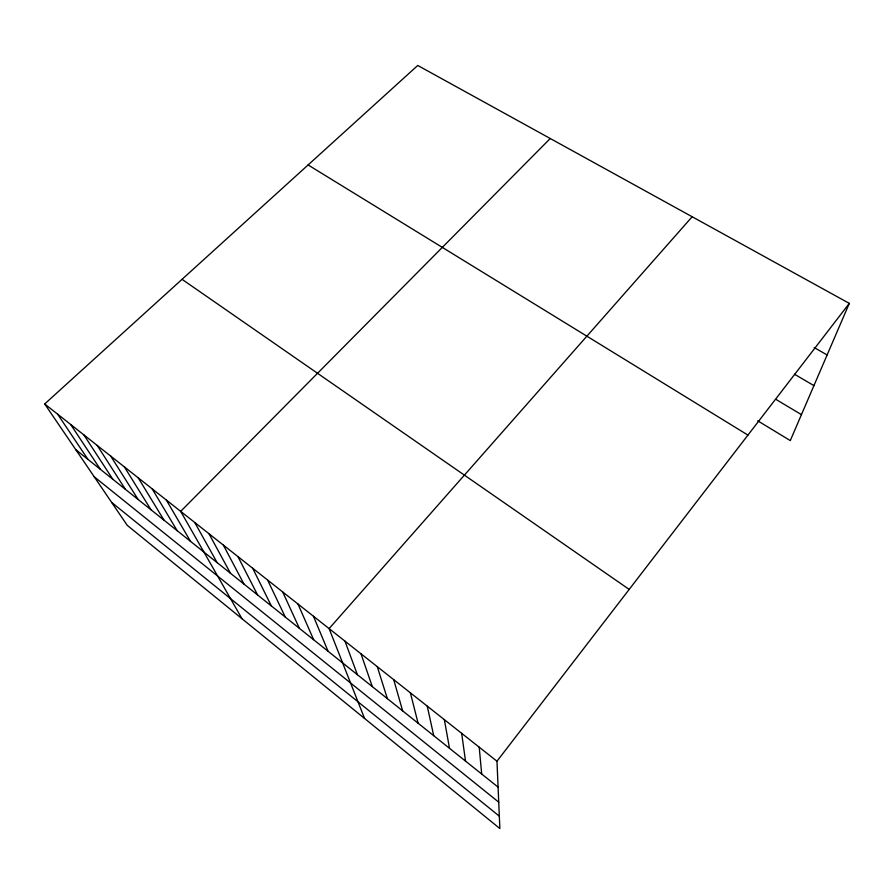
<?xml version="1.0" encoding="UTF-8"?>
<svg xmlns="http://www.w3.org/2000/svg" width="894" height="894" viewBox="0 0 894 894"><rect width="100%" height="100%" fill="white"/><g stroke="black" fill="none" stroke-linecap="round" stroke-linejoin="round"><path stroke-width="1.34" d="M849.3 303.379L496.975 761.219L499.858 828.537L127.25 525.348L44.7 403.954L417.744 65.463L849.3 303.379L790.285 440.586L757.743 420.817M692.157 216.75L329.104 628.616L364.551 718.441M550.246 138.514L180.677 511.368L241.995 618.715M814.177 347.554L827.118 354.963M794.531 374.262L813.931 385.605M776.014 399.45L801.449 414.626M308.095 164.954L747.932 435.099M182.052 279.33L629.186 589.414M44.7 403.954L496.975 761.219M75.789 449.671L498.081 787.122M94.239 476.793L498.729 802.164M111.672 502.428L499.333 816.177M57.607 414.146L87.992 459.427M70.66 424.46L100.329 469.283M83.857 434.886L112.8 479.24M97.211 445.435L125.395 489.309M110.722 456.108L138.134 499.489M124.389 466.903L150.997 509.77M138.212 477.821L164.015 520.174M152.192 488.873L177.168 530.69M166.351 500.048L190.478 541.317M194.736 522.476L217.119 562.605M208.972 533.718L230.462 573.266M223.366 545.094L243.939 584.039M237.938 556.593L257.584 594.935M252.678 568.249L271.363 605.953M267.597 580.027L285.298 617.084M282.694 591.951L299.401 628.348M297.981 604.031L313.649 639.735M313.448 616.245L328.064 651.257M344.961 641.143L357.388 674.691M361.008 653.816L372.295 686.603M377.268 666.656L387.381 698.661M393.718 679.652L402.646 710.853M410.38 692.816L418.09 723.19M427.254 706.148L433.713 735.684M444.352 719.648L449.514 748.312M461.662 733.326L465.517 761.096M479.206 747.183L481.698 774.025"/></g></svg>
